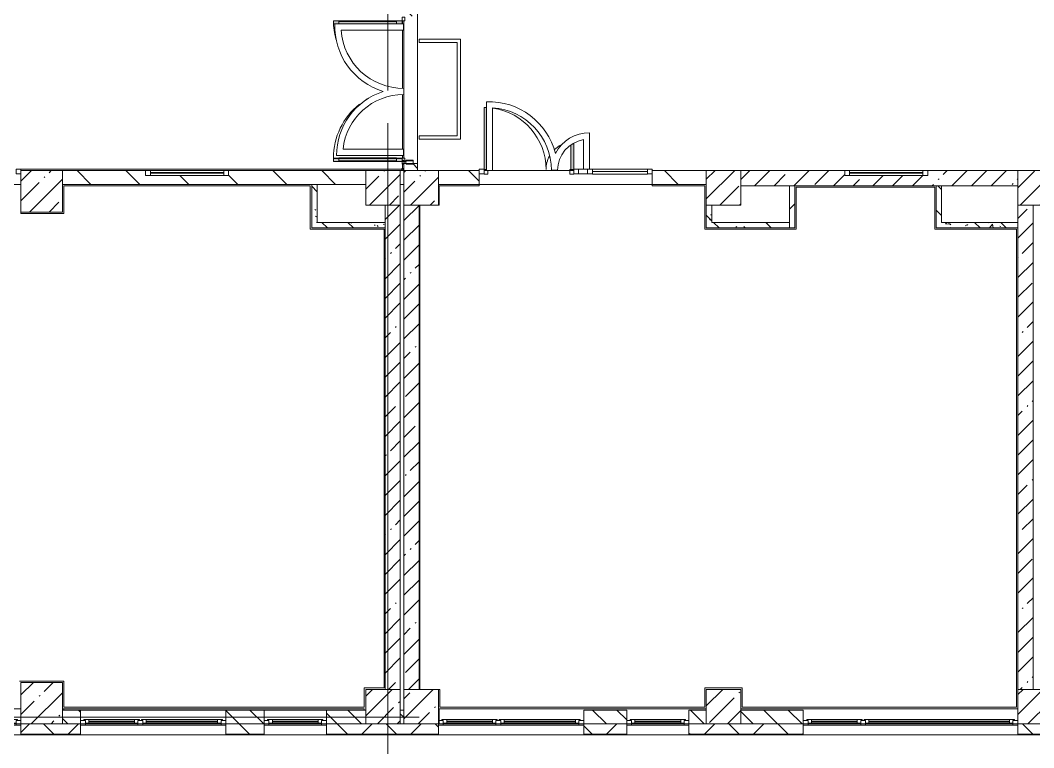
# Model space of a CAD drawing. Header units: millimetres. Extents: x 81469 to 281789, y -8553 to 29000.
# Drawn here: x 185605 to 200245, y -444 to 10072 of the extents above; entities that cross this region are included whole.
import ezdxf

# ---------------------------------------------------------------- set-up
doc = ezdxf.new("R2010")
doc.units = ezdxf.units.MM
doc.linetypes.add('Осевая', pattern=[3175, 635, -476.25, 1587.5, -476.25])
for name, color, linetype, lineweight, true_color in [('A-DETL-GENF-3', 7, 'Continuous', 5, 0xaaaaaa), ('A-DETL-GENF-4', 7, 'Continuous', 5, 0xe2e2e2), ('A-DOOR-2', 7, 'Continuous', 5, 0xe2e2e2), ('A-DOOR-3', 7, 'Continuous', 5, 0xaaaaaa), ('A-FLOR-3', 7, 'Continuous', 5, 0xaaaaaa), ('I-WALL-4', 7, 'Continuous', 5, 0x787878)]:
    doc.layers.add(name, color=color, linetype=linetype, lineweight=lineweight, true_color=true_color)
for name, color, linetype, lineweight in [('A-GLAZ-3', 7, 'Continuous', 5), ('A-GLAZ-CURT-2', 7, 'Continuous', 5), ('A-GLAZ-CWMG-2', 7, 'Continuous', 5), ('A-WALL', 7, 'Continuous', 9), ('A-WALL-4', 7, 'Continuous', 5), ('I-WALL-2', 7, 'Continuous', 5), ('S-COLS-1', 7, 'Continuous', 5), ('Оси', 7, 'Continuous', 9), ('Оси-2', 7, 'Осевая', 9)]:
    doc.layers.add(name, color=color, linetype=linetype, lineweight=lineweight)
pattern_1 = [(45, (152605.2, 0), (-285.123, 285.123), []), (45, (152890.3, 0), (-285.123, 285.123), [504.031, -100.806, 16.764, -84.042])]
pattern_2 = [(135, (152605.2, 0), (-377.171, -377.171), [533.4, -88.9, 17.78, -88.9]), (135, (152605.2, 376.94), (-377.171, -377.171), []), (50, (152605.2, 0), (637.6445, -55.7866), [66.675, -733.425]), (355, (152605.2, 0), (-123.349, 668.699), [53.34, -586.74]), (100.451, (152658.3, -4.65), (514.299, 612.908), [56.665, -623.315]), (46.184, (152605.2, 177.8), (948.776, -147.15), [100.012, -1100.137]), (96.636, (152684.25, 165.5), (830.909, 865.997), [84.998, -934.973]), (351.184, (152605.2, 177.8), (830.918, 865.988), [80.01, -880.11]), (21, (152694.1, 133.35), (530.6506, -357.928), [66.675, -733.425]), (326, (152694.1, 133.35), (216.308, 644.6585), [53.34, -586.74]), (71.451, (152738.3, 103.5), (746.9596, 286.724), [56.665, -623.315]), (37.5, (152605.18, 0), (10.8105, 295.9426), [16.764, -562.864, 16.764, -578.866, -588.962]), (37.5, (152605.18, 0), (10.8105, 295.9426), [-1175.258, 16.764, -572.198]), (7.5, (152605.18, 0), (233.8692, 350.6318), [16.764, -322.834, 16.764, -549.529, -224.472]), (7.5, (152605.18, 0), (233.8692, 350.6318), [-905.891, 16.764, -207.708]), (327.5, (152406.94, 0), (474.5678, -20.0513), [16.764, -205.486, 16.764, -676.656, -920.115]), (327.5, (152406.94, 0), (474.5678, -20.0513), [-915.67, 16.764, -903.351]), (317.5, (152318.04, 0), (518.452, 88.9934), [16.764, -272.161, 16.764, -443.738, -653.415]), (317.5, (152318.04, 0), (518.452, 88.9934), [-749.427, 16.764, -636.651])]
pattern_3 = [(135, (152605.2, 0), (-353.5534, -353.5534), [])]

# ---------------------------------------------------------------- blocks, each defined once
blk = doc.blocks.new('BSC_Колонна _Прямоугольная - 500х500-23286270-3_5_3_птичка')
at = {"layer": 'S-COLS-1'}
h = blk.add_hatch(dxfattribs=at)
h.set_pattern_fill('FP_35', color=256, style=0, pattern_type=2)
h.set_pattern_definition([(45, (-38790, -7650), (-285.123, 285.123), []), (45, (-38504.88, -7650), (-285.123, 285.123), [504.031, -100.806, 16.764, -84.042])])
h.paths.add_polyline_path([(-250, -250), (250, -250), (250, 250), (-250, 250), (-250, 100)])
for p, q in [((250, 250), (-250, 250)), ((-250, 250), (-250, -250)), ((250, -250), (250, 250)), ((-250, -250), (250, -250))]:
    blk.add_line(p, q, dxfattribs=at)
blk = doc.blocks.new('BSC_Колонна _Прямоугольная - 500х500-V5-3_5_3_птичка')
at = {"layer": 'S-COLS-1'}
h = blk.add_hatch(dxfattribs=at)
h.set_pattern_fill('FP_36', color=256, style=0, pattern_type=2)
h.set_pattern_definition([(45, (-43160, -7650), (-285.123, 285.123), []), (45, (-42874.88, -7650), (-285.123, 285.123), [504.031, -100.806, 16.764, -84.042])])
h.paths.add_polyline_path([(-250, -250), (250, -250), (250, 250), (-250, 250)])
for p, q in [((250, 250), (-250, 250)), ((-250, 250), (-250, -250)), ((250, -250), (250, 250)), ((-250, -250), (250, -250))]:
    blk.add_line(p, q, dxfattribs=at)
blk = doc.blocks.new('BSC_Колонна _Прямоугольная - 500х500-V6-3_5_3_птичка')
at = {"layer": 'S-COLS-1'}
h = blk.add_hatch(dxfattribs=at)
h.set_pattern_fill('FP_37', color=256, style=0, pattern_type=2)
h.set_pattern_definition([(45, (-47660, -7650), (-285.123, 285.123), []), (45, (-47374.88, -7650), (-285.123, 285.123), [504.031, -100.806, 16.764, -84.042])])
h.paths.add_polyline_path([(-113, -250), (250, -250), (250, 250), (-250, 250), (-250, -250)])
for p, q in [((250, 250), (-250, 250)), ((-250, 250), (-250, -250)), ((250, -250), (250, 250)), ((-250, -250), (250, -250))]:
    blk.add_line(p, q, dxfattribs=at)
blk = doc.blocks.new('BSC_Колонна _Прямоугольная - 500х500-V11-3_5_3_птичка')
at = {"layer": 'S-COLS-1'}
h = blk.add_hatch(dxfattribs=at)
h.set_pattern_fill('FP_42', color=256, style=0, pattern_type=2)
h.set_pattern_definition([(45, (-38790, -150), (-285.123, 285.123), []), (45, (-38504.88, -150), (-285.123, 285.123), [504.031, -100.806, 16.764, -84.042])])
h.paths.add_polyline_path([(-250, -250), (250, -250), (250, 250), (-250, 250), (-250, 80)])
for p, q in [((250, 250), (-250, 250)), ((-250, 250), (-250, -250)), ((250, -250), (250, 250)), ((-250, -250), (250, -250))]:
    blk.add_line(p, q, dxfattribs=at)
blk = doc.blocks.new('BSC_Колонна _Прямоугольная - 500х500-V12-3_5_3_птичка')
at = {"layer": 'S-COLS-1'}
h = blk.add_hatch(dxfattribs=at)
h.set_pattern_fill('FP_43', color=256, style=0, pattern_type=2)
h.set_pattern_definition([(45, (-43160, -150), (-285.123, 285.123), []), (45, (-42874.88, -150), (-285.123, 285.123), [504.031, -100.806, 16.764, -84.042])])
h.paths.add_polyline_path([(-250, -250), (250, -250), (250, 250), (-250, 250)])
for p, q in [((250, 250), (-250, 250)), ((-250, 250), (-250, -250)), ((250, -250), (250, 250)), ((-250, -250), (250, -250))]:
    blk.add_line(p, q, dxfattribs=at)
blk = doc.blocks.new('BSC_Колонна _Прямоугольная - 500х500-V13-3_5_3_птичка')
at = {"layer": 'S-COLS-1'}
h = blk.add_hatch(dxfattribs=at)
h.set_pattern_fill('FP_44', color=256, style=0, pattern_type=2)
h.set_pattern_definition([(45, (-47660, -150), (-285.123, 285.123), []), (45, (-47374.88, -150), (-285.123, 285.123), [504.031, -100.806, 16.764, -84.042])])
h.paths.add_polyline_path([(-250, -250), (250, -250), (250, 250), (-250, 250)])
for p, q in [((250, 250), (-250, 250)), ((-250, 250), (-250, -250)), ((250, -250), (250, 250)), ((-250, -250), (250, -250))]:
    blk.add_line(p, q, dxfattribs=at)
blk = doc.blocks.new('BSC_Колонна _Прямоугольная - 600х600-V29-3_5_3_птичка')
at = {"layer": 'S-COLS-1'}
h = blk.add_hatch(dxfattribs=at)
h.set_pattern_fill('FP_69', color=256, style=0, pattern_type=2)
h.set_pattern_definition([(45, (-33310, -7600), (-285.123, 285.123), []), (45, (-33024.88, -7600), (-285.123, 285.123), [504.031, -100.806, 16.764, -84.042])])
h.paths.add_polyline_path([(-300, -300), (300, -300), (300, 300), (-300, 300), (-300, 150)])
for p, q in [((300, 300), (-300, 300)), ((-300, 300), (-300, -300)), ((300, -300), (300, 300)), ((-300, -300), (300, -300))]:
    blk.add_line(p, q, dxfattribs=at)
blk = doc.blocks.new('BSC_Колонна _Прямоугольная - 600х600-V30-3_5_3_птичка')
at = {"layer": 'S-COLS-1'}
h = blk.add_hatch(dxfattribs=at)
h.set_pattern_fill('FP_70', color=256, style=0, pattern_type=2)
h.set_pattern_definition([(45, (-33310, -200), (-285.123, 285.123), []), (45, (-33024.88, -200), (-285.123, 285.123), [504.031, -100.806, 16.764, -84.042])])
h.paths.add_polyline_path([(-300, -300), (300, -300), (300, 300), (-300, 300), (-300, 30)])
for p, q in [((300, 300), (-300, 300)), ((-300, 300), (-300, -300)), ((300, -300), (300, 300)), ((-300, -300), (300, -300))]:
    blk.add_line(p, q, dxfattribs=at)
blk = doc.blocks.new('120_Окно_СКБ_2Ст - 120_Окно_СКБ_2Ст 2100х2400 _мал створка справа_-22446225-3_5_3_птичка')
at = {"layer": 'A-GLAZ-3'}
for p, q in [((-1050, -127), (-1050, -57)), ((-1050, -57), (-980, -57)), ((1050, -57), (-1050, -57)), ((-980, -127), (-1050, -127)), ((-1050, -127), (-1000, -127)), ((-980, -127), (-1000, -127)), ((-1000, -127), (-1000, -137)), ((-1000, -137), (170, -137)), ((170, -137), (-1000, -137)), ((-980, -57), (-980, -127)), ((150, -87), (-980, -87)), ((-980, -87), (-980, -127)), ((-930, -137), (-930, -87)), ((-930, -107), (100, -107)), ((100, -117), (-930, -117)), ((100, -137), (100, -87)), ((150, -127), (150, -57)), ((150, -57), (220, -57)), ((150, -127), (150, -87)), ((220, -127), (150, -127)), ((170, -127), (150, -127)), ((170, -127), (200, -127)), ((170, -137), (170, -127)), ((220, -127), (200, -127)), ((200, -127), (200, -137)), ((200, -137), (1000, -137)), ((1000, -137), (200, -137)), ((220, -57), (220, -127)), ((980, -87), (220, -87)), ((220, -87), (220, -127)), ((270, -137), (270, -87)), ((270, -107), (930, -107)), ((930, -117), (270, -117)), ((930, -137), (930, -87)), ((980, -127), (980, -57)), ((980, -57), (1050, -57)), ((980, -127), (980, -87)), ((1050, -127), (980, -127)), ((1000, -127), (980, -127)), ((1000, -127), (1050, -127)), ((1000, -137), (1000, -127)), ((1050, -57), (1050, -127))]:
    blk.add_line(p, q, dxfattribs=at)
blk = doc.blocks.new('120_Окно_СКБ_1Ст - 120_Окно_СКБ_1Ст 900х2500_h_-22445987-3_5_3_птичка')
at = {"layer": 'A-GLAZ-3'}
for p, q in [((-450, -127), (-450, -57)), ((-450, -57), (-380, -57)), ((450, -57), (-450, -57)), ((-380, -127), (-450, -127)), ((-450, -127), (-400, -127)), ((-380, -127), (-400, -127)), ((-400, -127), (-400, -137)), ((-400, -137), (400, -137)), ((400, -137), (-400, -137)), ((-380, -57), (-380, -127)), ((380, -87), (-380, -87)), ((-380, -87), (-380, -127)), ((-330, -137), (-330, -87)), ((-330, -107), (330, -107)), ((330, -117), (-330, -117)), ((330, -137), (330, -87)), ((380, -127), (380, -57)), ((380, -57), (450, -57)), ((380, -127), (380, -87)), ((450, -127), (380, -127)), ((400, -127), (380, -127)), ((400, -127), (450, -127)), ((400, -137), (400, -127)), ((450, -57), (450, -127))]:
    blk.add_line(p, q, dxfattribs=at)
blk = doc.blocks.new('120_Окно_СКБ_2Ст - 120_Окно_СКБ_2Ст 3100х2500 _мал_створка слева_ 2-V35-3_5_3_птичка')
at = {"layer": 'A-GLAZ-3'}
for p, q in [((-1550, -127), (-1550, -57)), ((-1550, -57), (-1480, -57)), ((1550, -57), (-1550, -57)), ((-1480, -127), (-1550, -127)), ((-1550, -127), (-1500, -127)), ((-1480, -127), (-1500, -127)), ((-1500, -127), (-1500, -137)), ((-1500, -137), (670, -137)), ((670, -137), (-1500, -137)), ((-1480, -57), (-1480, -127)), ((650, -87), (-1480, -87)), ((-1480, -87), (-1480, -127)), ((-1430, -137), (-1430, -87)), ((-1430, -107), (600, -107)), ((600, -117), (-1430, -117)), ((600, -137), (600, -87)), ((650, -127), (650, -57)), ((650, -57), (720, -57)), ((650, -127), (650, -87)), ((720, -127), (650, -127)), ((670, -127), (650, -127)), ((670, -127), (700, -127)), ((670, -137), (670, -127)), ((720, -127), (700, -127)), ((700, -127), (700, -137)), ((700, -137), (1500, -137)), ((1500, -137), (700, -137)), ((720, -57), (720, -127)), ((1480, -87), (720, -87)), ((720, -87), (720, -127)), ((770, -137), (770, -87)), ((770, -107), (1430, -107)), ((1430, -117), (770, -117)), ((1430, -137), (1430, -87)), ((1480, -127), (1480, -57)), ((1480, -57), (1550, -57)), ((1480, -127), (1480, -87)), ((1550, -127), (1480, -127)), ((1500, -127), (1480, -127)), ((1500, -127), (1550, -127)), ((1500, -137), (1500, -127)), ((1550, -57), (1550, -127))]:
    blk.add_line(p, q, dxfattribs=at)
blk = doc.blocks.new('120_Окно_СКБ_2Ст - 120_Окно_СКБ_2Ст 2100х2400 _мал створка справа_-V36-3_5_3_птичка')
at = {"layer": 'A-GLAZ-3'}
for p, q in [((-1050, -127), (-1050, -57)), ((-1050, -57), (-980, -57)), ((1050, -57), (-1050, -57)), ((-980, -127), (-1050, -127)), ((-1050, -127), (-1000, -127)), ((-980, -127), (-1000, -127)), ((-1000, -127), (-1000, -137)), ((-1000, -137), (170, -137)), ((170, -137), (-1000, -137)), ((-980, -57), (-980, -127)), ((150, -87), (-980, -87)), ((-980, -87), (-980, -127)), ((-930, -137), (-930, -87)), ((-930, -107), (100, -107)), ((100, -117), (-930, -117)), ((100, -137), (100, -87)), ((150, -127), (150, -57)), ((150, -57), (220, -57)), ((150, -127), (150, -87)), ((220, -127), (150, -127)), ((170, -127), (150, -127)), ((170, -127), (200, -127)), ((170, -137), (170, -127)), ((220, -127), (200, -127)), ((200, -127), (200, -137)), ((200, -137), (1000, -137)), ((1000, -137), (200, -137)), ((220, -57), (220, -127)), ((980, -87), (220, -87)), ((220, -87), (220, -127)), ((270, -137), (270, -87)), ((270, -107), (930, -107)), ((930, -117), (270, -117)), ((930, -137), (930, -87)), ((980, -127), (980, -57)), ((980, -57), (1050, -57)), ((980, -127), (980, -87)), ((1050, -127), (980, -127)), ((1000, -127), (980, -127)), ((1000, -127), (1050, -127)), ((1000, -137), (1000, -127)), ((1050, -57), (1050, -127))]:
    blk.add_line(p, q, dxfattribs=at)
blk = doc.blocks.new('BSC_Колонна _Прямоугольная - 500х500-V61-3_5_3_птичка')
at = {"layer": 'S-COLS-1'}
h = blk.add_hatch(dxfattribs=at)
h.set_pattern_fill('FP_100', color=256, style=0, pattern_type=2)
h.set_pattern_definition([(45, (-38240, -150), (-285.123, 285.123), []), (45, (-37954.88, -150), (-285.123, 285.123), [504.031, -100.806, 16.764, -84.042])])
h.paths.add_polyline_path([(-15, -250), (250, -250), (250, 250), (-250, 250), (-250, -250)])
for p, q in [((250, 250), (-250, 250)), ((-250, 250), (-250, -250)), ((250, -250), (250, 250)), ((-250, -250), (250, -250))]:
    blk.add_line(p, q, dxfattribs=at)
blk = doc.blocks.new('BSC_Колонна _Прямоугольная - 500х500-V62-3_5_3_птичка')
at = {"layer": 'S-COLS-1'}
h = blk.add_hatch(dxfattribs=at)
h.set_pattern_fill('FP_101', color=256, style=0, pattern_type=2)
h.set_pattern_definition([(45, (-38240, -7650), (-285.123, 285.123), []), (45, (-37954.88, -7650), (-285.123, 285.123), [504.031, -100.806, 16.764, -84.042])])
h.paths.add_polyline_path([(-15, -250), (250, -250), (250, 250), (-250, 250), (-250, -250)])
for p, q in [((250, 250), (-250, 250)), ((-250, 250), (-250, -250)), ((250, -250), (250, 250)), ((-250, -250), (250, -250))]:
    blk.add_line(p, q, dxfattribs=at)
blk = doc.blocks.new('120_Окно_СКБ_1Ст - 120_Окно_СКБ_1Ст 400х1200 EI30-24228909-3_5_3_птичка')
at = {"layer": 'A-GLAZ-3'}
for p, q in [((-600, 30), (-600, 100)), ((-600, 100), (-530, 100)), ((600, 100), (-600, 100)), ((-530, 30), (-600, 30)), ((-600, 30), (600, 30)), ((-530, 100), (-530, 30)), ((530, 70), (-530, 70)), ((530, 60), (-530, 60)), ((530, 30), (530, 100)), ((530, 100), (600, 100)), ((600, 30), (530, 30)), ((600, 100), (600, 30))]:
    blk.add_line(p, q, dxfattribs=at)
blk = doc.blocks.new('Прямоугольный импост - 50 x 70 мм-31700031-3_5_3_птичка')
at = {"layer": 'A-GLAZ-CWMG-2'}
for p, q in [((-70, 35), (0, 35)), ((-70, -35), (-70, 35)), ((0, -35), (-70, -35)), ((0, -15), (0, -35))]:
    blk.add_line(p, q, dxfattribs=at)
blk = doc.blocks.new('Прямоугольный импост - 50 x 70 мм-V162-3_5_3_птичка')
at = {"layer": 'A-GLAZ-CWMG-2'}
for p, q in [((-70, 35), (0, 35)), ((-70, -35), (-70, 35)), ((0, 35), (0, -35)), ((0, -35), (-70, -35))]:
    blk.add_line(p, q, dxfattribs=at)
blk = doc.blocks.new('Дверь_Витражная_остекление_ - ДВН_ДАО_Главный вход_1200 в свету-V165-3_5_3_птичка')
at = {"layer": 'A-DOOR-2'}
for points in [[(-647, 30), (-613, 35), (-613, 925), (-647, 922), (-647, 35)], [(607, 30), (647, 35), (647, 410), (607, 378), (607, 35)]]:
    blk.add_hatch(color=256, dxfattribs=at).paths.add_polyline_path(points)
at = {"layer": 'A-DETL-GENF-3'}
for p, q in [((-613, 925), (-647, 925)), ((-647, 925), (-647, 35)), ((607, 385), (607, 30)), ((647, 35), (647, 410)), ((-647, 30), (-613, 30)), ((-613, 30), (-647, 30)), ((-592, -40), (-592, 15)), ((592, -40), (592, 30)), ((592, 30), (647, 30)), ((607, 30), (647, 30)), ((-647, -40), (-592, -40)), ((647, -40), (592, -40))]:
    blk.add_line(p, q, dxfattribs=at)
at = {"layer": 'A-DOOR-3'}
for p, q in [((-647, 925), (-647, 35)), ((647, 410), (647, 35))]:
    blk.add_line(p, q, dxfattribs=at)
for centre, radius, start, end in [((-647, 30), 895, 87.7864, 90), ((-647, 30), 895, 360, 81.929), ((647, 30), 400, 117.1206, 134.5389), ((647, 30), 400, 151.213, 180)]:
    blk.add_arc(centre, radius, start, end, dxfattribs=at)
blk = doc.blocks.new('Системная панель - Стемалит - 40мм-32257327-3_5_3_птичка')
at = {"layer": 'A-GLAZ-CURT-2'}
for p, q in [((65, 35), (-65, 35)), ((-65, 35), (-65, -35)), ((65, -35), (65, 35)), ((-65, -35), (65, -35))]:
    blk.add_line(p, q, dxfattribs=at)
blk = doc.blocks.new('Прямоугольный импост - 50 x 70 мм-31687886-3_5_3_птичка')
at = {"layer": 'A-GLAZ-CWMG-2'}
for p, q in [((-35, 35), (35, 35)), ((-35, -35), (-35, 35)), ((35, 35), (35, -35)), ((35, -35), (-35, -35))]:
    blk.add_line(p, q, dxfattribs=at)
blk = doc.blocks.new('Прямоугольный импост - 50 x 70 мм-31701779-3_5_3_птичка')
at = {"layer": 'A-GLAZ-CWMG-2'}
for p, q in [((0, 35), (-70, 35)), ((-70, 35), (-70, -35)), ((0, -35), (0, 35)), ((-70, -35), (0, -35))]:
    blk.add_line(p, q, dxfattribs=at)
blk = doc.blocks.new('Системная панель - Стекло - 40мм-V166-3_5_3_птичка')
at = {"layer": 'A-GLAZ-CURT-2'}
for p, q in [((397.5, 0), (-397.5, 0)), ((-397.5, 0), (-397.5, -40)), ((397.5, -40), (397.5, 0)), ((-397.5, -40), (397.5, -40))]:
    blk.add_line(p, q, dxfattribs=at)
blk = doc.blocks.new('Прямоугольный импост - 50 x 70 мм-31702100-3_5_3_птичка')
at = {"layer": 'A-GLAZ-CWMG-2'}
for p, q in [((-35, 35), (35, 35)), ((-35, -35), (-35, 35)), ((35, 35), (35, -35)), ((35, -35), (-35, -35))]:
    blk.add_line(p, q, dxfattribs=at)
blk = doc.blocks.new('Прямоугольный импост - 50 x 70 мм-31720914-3_5_3_птичка')
at = {"layer": 'A-GLAZ-CWMG-2'}
blk.add_line((32940, 7920), (32145, 7920), dxfattribs=at)
blk = doc.blocks.new('Прямоугольный импост - Импост структурный с накладкой - 160мм Темный-31239214-3_5_3_птичка')
at = {"layer": 'A-GLAZ-CWMG-2'}
for p, q in [((-50, 0), (-50, 17)), ((-50, 17), (0, 17)), ((-40, 0), (-50, 0)), ((-40, -40), (-40, 0)), ((0, 0), (-10, 0)), ((-10, 0), (-10, -40)), ((0, 17), (0, 0)), ((-50, -140), (-50, -40)), ((-50, -40), (-40, -40)), ((0, -140), (-50, -140)), ((-10, -40), (0, -40)), ((0, -40), (0, -140))]:
    blk.add_line(p, q, dxfattribs=at)
blk = doc.blocks.new('Дверь_Витражная_остекление_ - ДВН_ДАО_Главный вход_1800 в свету 5-32258809-3_5_3_птичка')
at = {"layer": 'A-DETL-GENF-4'}
for points in [[(-947.5, -1012.5), (-947.5, -20), (-992.5, -20), (-992.5, -1012.5)], [(1042.5, -1012.5), (1042.5, -20), (997.5, -20), (997.5, -1012.5)]]:
    blk.add_hatch(color=256, dxfattribs=at).paths.add_polyline_path(points)
at = {"layer": 'A-DETL-GENF-3'}
for p, q in [((-947.5, -20), (-992.5, -20)), ((-992.5, -1012.5), (-992.5, -20)), ((-947.5, -20), (-992.5, -20)), ((-992.5, -20), (-992.5, -1012.5)), ((-992.5, -100), (-947.5, -100)), ((-982.5, -932.5), (-982.5, -100)), ((-947.5, -1012.5), (-947.5, -20)), ((-947.5, -1012.5), (-947.5, -20)), ((988.5, -932.5), (988.5, -100)), ((997.5, -1012.5), (997.5, -20)), ((997.5, -20), (997.5, -1012.5)), ((1042.5, -100), (997.5, -100)), ((1032.5, -932.5), (1032.5, -100)), ((1042.5, -1012.5), (1042.5, -20)), ((1042.5, -1012.5), (1042.5, -20)), ((-992.5, -932.5), (-947.5, -932.5)), ((-992.5, -1012.5), (-947.5, -1012.5)), ((-992.5, -1012.5), (-947.5, -1012.5)), ((1042.5, -932.5), (997.5, -932.5)), ((1042.5, -1012.5), (997.5, -1012.5)), ((997.5, -1012.5), (1042.5, -1012.5))]:
    blk.add_line(p, q, dxfattribs=at)
at = {"layer": 'A-DOOR-3'}
for p, q in [((-1042.5, 20), (-992.5, 20)), ((-1042.5, -20), (-1042.5, 20)), ((-992.5, 20), (-992.5, -20)), ((992.5, 20), (1042.5, 20)), ((992.5, -20), (992.5, 20)), ((1042.5, 20), (1042.5, -20)), ((-992.5, -20), (-1042.5, -20)), ((-992.5, -1012.5), (-992.5, -20)), ((992.5, -1012.5), (992.5, -20)), ((1042.5, -20), (992.5, -20))]:
    blk.add_line(p, q, dxfattribs=at)
for centre, start, end in [((992.5, -20), 208.98841, 212.15997), ((992.5, -20), 218.4779, 270), ((-992.5, -20), 270, 285.59895)]:
    blk.add_arc(centre, 992.5, start, end, dxfattribs=at)
blk = doc.blocks.new('Прямоугольный импост - Импост структурный с накладкой - 160мм Темный-31915521-3_5_3_птичка')
at = {"layer": 'A-GLAZ-CWMG-2'}
for p, q in [((-25, 0), (-25, 17)), ((-25, 17), (25, 17)), ((-15, 0), (-25, 0)), ((-15, -40), (-15, 0)), ((25, 0), (15, 0)), ((15, 0), (15, -40)), ((25, 17), (25, 0)), ((-25, -140), (-25, -40)), ((-25, -40), (-15, -40)), ((25, -140), (-25, -140)), ((15, -40), (25, -40)), ((25, -40), (25, -140))]:
    blk.add_line(p, q, dxfattribs=at)
blk = doc.blocks.new('120_Окно_СКБ_1Ст - 120_Окно_СКБ_1Ст 400х1200 EI30-24228621-3_5_3_птичка')
at = {"layer": 'A-GLAZ-3'}
for p, q in [((-600, 40), (-600, 110)), ((-600, 110), (-530, 110)), ((600, 110), (-600, 110)), ((-530, 40), (-600, 40)), ((-600, 40), (600, 40)), ((-530, 110), (-530, 40)), ((530, 80), (-530, 80)), ((530, 70), (-530, 70)), ((530, 40), (530, 110)), ((530, 110), (600, 110)), ((600, 40), (530, 40)), ((600, 110), (600, 40))]:
    blk.add_line(p, q, dxfattribs=at)

msp = doc.modelspace()

# ---------------------------------------------------------------- hatches: boundary and pattern name
at = {"layer": 'A-WALL-4'}
h = msp.add_hatch(dxfattribs=at)
h.set_pattern_fill('FP_58', color=256, style=0, pattern_type=2)
h.set_pattern_definition([(135, (152605.18, 0), (-176.7767, -176.7767), [])])
h.paths.add_polyline_path([(217863.9, -100), (218015.2, -100), (218015.2, 100), (217765.2, 100), (217765.2, -100)])
h.paths.add_polyline_path([(207609.7, -100), (208115.2, -100), (208115.2, 100), (207365.2, 100), (207365.2, -100)])
h.paths.add_polyline_path([(209515.2, -100), (210415.2, -100), (210415.2, 100), (209515.2, 100), (209515.2, -52.2)])
h.paths.add_polyline_path([(216865.2, -100), (216865.2, 100), (216315.2, 100), (216315.2, -100)])
h.paths.add_polyline_path([(214015.2, -100), (214215.2, -100), (214215.2, 100), (214015.2, 100), (214015.2, 42.9)])
h.paths.add_polyline_path([(196423.2, -100), (196915.2, -100), (196915.2, 100), (196015.2, 100), (196015.2, -100)])
h.paths.add_polyline_path([(200765.2, -100), (200765.2, 100), (200515.2, 100), (200515.2, -100)])
h.paths.add_polyline_path([(203615.2, -100), (203615.2, 100), (202865.2, 100), (202865.2, -100)])
h.paths.add_polyline_path([(195265.2, -100), (195515.2, -100), (195515.2, 100), (195265.2, 100)])
h.paths.add_polyline_path([(205015.2, -100), (205265.2, -100), (205265.2, 100), (205015.2, 100), (205015.2, 33.3)])
h.paths.add_polyline_path([(194365.2, -100), (194365.2, 100), (193745.2, 100), (193745.2, -100)])
h.paths.add_polyline_path([(186475.2, -100), (186475.2, 100), (186215.2, 100), (186215.2, -100)])
h.paths.add_polyline_path([(191145.2, -100), (191145.2, 100), (191095.2, 100), (191095.2, -100)])
h.paths.add_polyline_path([(182414.9, -100), (182588, -100), (182588, 100), (182414.9, 100), (182414.9, 55.2)])
h.paths.add_polyline_path([(190595.2, -100), (190595.2, 100), (190028.2, 100), (190028.2, -100)])
h.paths.add_polyline_path([(184304.6, -100), (184715.2, -100), (184715.2, 100), (183488, 100), (183488, -100)])
h.paths.add_polyline_path([(188575.2, -100), (189128.2, -100), (189128.2, 100), (188575.2, 100)])
h.paths.add_polyline_path([(175115.2, -100), (175315.2, -100), (175315.2, 100), (175115.2, 100), (175115.2, 63.6)])
h.paths.add_polyline_path([(177415.2, -100), (178165.2, -100), (178165.2, 100), (177415.2, 100)])
h.paths.add_polyline_path([(168215.2, -100), (168215.2, 100), (167465.2, 100), (167465.2, -100)])
h.paths.add_polyline_path([(174215.2, -100), (174515.2, -100), (174515.2, 100), (174215.2, 100)])
h.paths.add_polyline_path([(169115.2, -100), (169865.2, -100), (169865.2, 100), (169115.2, 100)])
h.paths.add_polyline_path([(172185.9, -100), (173315.2, -100), (173315.2, 100), (171965.2, 100), (171965.2, -100)])
h.paths.add_polyline_path([(179014.9, -100), (179014.9, 100), (178765.2, 100), (178765.2, -100)])
h.paths.add_polyline_path([(159435.2, -100), (160265.2, -100), (160265.2, 100), (159435.2, 100)])
h.paths.add_polyline_path([(163715.2, -100), (163715.2, 100), (162964.9, 100), (162964.9, -100)])
h.paths.add_polyline_path([(164728.3, -100), (164765.2, -100), (164765.2, 100), (164615.2, 100), (164615.2, -100)])
h = msp.add_hatch(dxfattribs=at)
h.set_pattern_fill('FP_60', color=256, style=0, pattern_type=2)
h.set_pattern_definition([(45, (152605.2, 0), (-353.5534, 353.5534), []), (135, (152605.2, 0), (-353.5534, -353.5534), [])])
h.paths.add_polyline_path([(207609.7, -250), (208115.2, -250), (208115.2, -100), (207365.2, -100), (207365.2, -250)])
h.paths.add_polyline_path([(209232.3, -250), (209232.3, -100), (209015.2, -100), (209015.2, -250)])
h.paths.add_polyline_path([(196915.2, -250), (196915.2, -100), (195265.2, -100), (195265.2, -250), (196423.2, -250)])
h.paths.add_polyline_path([(200765.2, -250), (200765.2, -100), (200015.2, -100), (200015.2, -250), (200515.2, -250)])
h.paths.add_polyline_path([(193745.2, -250), (194365.2, -250), (194365.2, -100), (193745.2, -100)])
h.paths.add_polyline_path([(205265.2, -250), (205265.2, -100), (204515.2, -100), (204515.2, -250), (204813.1, -250)])
h.paths.add_polyline_path([(202865.2, -250), (203615.2, -250), (203615.2, -100), (202865.2, -100)])
h.paths.add_polyline_path([(184304.6, -250), (184715.2, -250), (184715.2, -100), (183488, -100), (183488, -250)])
h.paths.add_polyline_path([(191645.2, -250), (191645.2, -100), (190028.2, -100), (190028.2, -250), (190830, -250)])
h.paths.add_polyline_path([(185615.2, -250), (186475.2, -250), (186475.2, -100), (185615.2, -100)])
h.paths.add_polyline_path([(188575.2, -250), (189128.2, -250), (189128.2, -100), (188575.2, -100)])
h.paths.add_polyline_path([(182588, -250), (182588, -100), (181814.9, -100), (181814.9, -250), (182440.2, -250)])
h.paths.add_polyline_path([(178711.3, -250), (179014.9, -250), (179014.9, -100), (177415.2, -100), (177415.2, -250), (177779.1, -250)])
h.paths.add_polyline_path([(175115.2, -250), (175315.2, -250), (175315.2, -100), (174215.2, -100), (174215.2, -250), (174982.5, -250)])
h.paths.add_polyline_path([(173315.2, -250), (173315.2, -100), (171965.2, -100), (171965.2, -250), (172185.9, -250)])
h.paths.add_polyline_path([(167465.2, -250), (168215.2, -250), (168215.2, -100), (167465.2, -100)])
h.paths.add_polyline_path([(169865.2, -250), (169865.2, -100), (169115.2, -100), (169115.2, -250), (169389.3, -250)])
h.paths.add_polyline_path([(164615.2, -250), (165365.2, -250), (165365.2, -100), (164615.2, -100)])
h.paths.add_polyline_path([(159435.2, -250), (160864.9, -250), (160864.9, -100), (159435.2, -100)])
h.paths.add_polyline_path([(156335.2, -250), (156335.2, -100), (152345.2, -100), (152345.2, -250), (155406.2, -250)])
h.paths.add_polyline_path([(163715.2, -250), (163715.2, -100), (162964.9, -100), (162964.9, -250)])
at = {"layer": 'I-WALL-2'}
h = msp.add_hatch(dxfattribs=at)
h.set_pattern_fill('FP_59', color=256, style=0, pattern_type=2)
h.set_pattern_definition(pattern_3)
h.paths.add_polyline_path([(191145.2, 7900), (191345.2, 7900), (191345.2, 8000), (191145.2, 8000)])
h.paths.add_polyline_path([(191145.2, 10130), (191345.2, 10130), (191345.2, 10230), (191145.2, 10230)])
h = msp.add_hatch(dxfattribs=at)
h.set_pattern_fill('FP_59', color=256, style=0, pattern_type=2)
h.set_pattern_definition(pattern_3)
h.paths.add_polyline_path([(194735.2, 7700), (195515.2, 7700), (195515.2, 7900), (194735.2, 7900)])
h.paths.add_polyline_path([(186215.2, 7700), (190595.2, 7700), (190595.2, 7900), (188615.2, 7900), (188615.2, 7830), (187415.2, 7830), (187415.2, 7900), (186215.2, 7900), (186215.2, 7750.3)])
h.paths.add_polyline_path([(191645.2, 7700), (192235.2, 7700), (192235.2, 7900), (191645.2, 7900), (191645.2, 7750.3)])
h.paths.add_polyline_path([(191145.2, 7700), (191145.2, 7900), (191095.2, 7900), (191095.2, 7700)])
h.paths.add_polyline_path([(182964.9, 7700), (183115.2, 7700), (183115.2, 7900), (182414.9, 7900), (182414.9, 7700)])
h = msp.add_hatch(dxfattribs=at)
h.set_pattern_fill('FP_56', color=256, style=0, pattern_type=2)
h.set_pattern_definition(pattern_1)
h.paths.add_polyline_path([(198915.2, 7680), (200015.2, 7680), (200015.2, 7900), (198715.2, 7900), (198715.2, 7830), (197515.2, 7830), (197515.2, 7900), (196015.2, 7900), (196015.2, 7680), (198835.2, 7680)])
h = msp.add_hatch(dxfattribs=at)
h.set_pattern_fill('FP_61', color=256, style=0, pattern_type=2)
h.set_pattern_definition([(45, (152605.18, 0), (-176.7767, 176.7767), [])])
h.paths.add_polyline_path([(196795.2, 7070), (196795.2, 7680), (196715.2, 7680), (196715.2, 7070)])
h = msp.add_hatch(dxfattribs=at)
h.set_pattern_fill('FP_56', color=256, style=0, pattern_type=2)
h.set_pattern_definition(pattern_1)
h.paths.add_polyline_path([(191085.7, 400), (191095.2, 400), (191095.2, 7400), (190875.2, 7400), (190875.2, 400)])
h = msp.add_hatch(dxfattribs=at)
h.set_pattern_fill('FP_56', color=256, style=0, pattern_type=2)
h.set_pattern_definition(pattern_1)
h.paths.add_polyline_path([(191365.2, 400), (191365.2, 7400), (191145.2, 7400), (191145.2, 400), (191153.9, 400)])
h = msp.add_hatch(dxfattribs=at)
h.set_pattern_fill('FP_56', color=256, style=0, pattern_type=2)
h.set_pattern_definition(pattern_1)
h.paths.add_polyline_path([(200235.2, 400), (200235.2, 7400), (200015.2, 7400), (200015.2, 400), (200225.7, 400)])
at = {"layer": 'I-WALL-4'}
h = msp.add_hatch(dxfattribs=at)
h.set_pattern_fill('FP_66', color=256, style=0, pattern_type=2)
h.set_pattern_definition(pattern_2)
h.paths.add_polyline_path([(189895.2, 7150), (189895.2, 7700), (189815.2, 7700), (189815.2, 7150)])
h = msp.add_hatch(dxfattribs=at)
h.set_pattern_fill('FP_66', color=256, style=0, pattern_type=2)
h.set_pattern_definition(pattern_2)
h.paths.add_polyline_path([(198915.2, 7070), (198915.2, 7680), (198835.2, 7680), (198835.2, 7070)])
h = msp.add_hatch(dxfattribs=at)
h.set_pattern_fill('FP_66', color=256, style=0, pattern_type=2)
h.set_pattern_definition(pattern_2)
h.paths.add_polyline_path([(195595.2, 7150), (195595.2, 7400), (195515.2, 7400), (195515.2, 7150)])
h = msp.add_hatch(dxfattribs=at)
h.set_pattern_fill('FP_66', color=256, style=0, pattern_type=2)
h.set_pattern_definition(pattern_2)
h.paths.add_polyline_path([(190875.2, 7070), (190875.2, 7150), (189815.2, 7150), (189815.2, 7070), (190830, 7070)])
h = msp.add_hatch(dxfattribs=at)
h.set_pattern_fill('FP_66', color=256, style=0, pattern_type=2)
h.set_pattern_definition(pattern_2)
h.paths.add_polyline_path([(196715.2, 7070), (196715.2, 7150), (195515.2, 7150), (195515.2, 7070), (196423.2, 7070)])
h = msp.add_hatch(dxfattribs=at)
h.set_pattern_fill('FP_66', color=256, style=0, pattern_type=2)
h.set_pattern_definition(pattern_2)
h.paths.add_polyline_path([(200015.2, 7070), (200015.2, 7150), (198915.2, 7150), (198915.2, 7070)])

# ---------------------------------------------------------------- linework, layer by layer
at = {"layer": 'A-FLOR-3'}
for p, q in [((191142.2, 10018), (190147.5, 10018)), ((191124.7, 10064.1), (191124.7, 10018)), ((191125.2, 10018), (191125.2, 10064.1)), ((191142.2, 9928), (191142.2, 10018)), ((190239.4, 9928), (191142.2, 9928)), ((191124.7, 9928), (191124.7, 9088.1)), ((191125.2, 9088.1), (191125.2, 9928)), ((191965.2, 9799.8), (191365.2, 9799.8)), ((191365.2, 9799.8), (191365.2, 9749.8)), ((191365.2, 9749.8), (191915.2, 9749.8)), ((191915.2, 9749.8), (191915.2, 8401.7)), ((191965.2, 8351.7), (191965.2, 9799.8)), ((191145.2, 8997), (191145.2, 9087)), ((191124.7, 8995.9), (191124.7, 8207.6)), ((191125.2, 8207.6), (191125.2, 8995.9)), ((192339.2, 8894.4), (192339.2, 7900)), ((192429.2, 7900), (192429.2, 8806.8)), ((191915.2, 8401.7), (191365.2, 8401.7)), ((191365.2, 8401.7), (191365.2, 8351.7)), ((191365.2, 8351.7), (191965.2, 8351.7)), ((193739.3, 8346.4), (193739.3, 7920)), ((193829.3, 7920), (193829.3, 8443.9)), ((191142.2, 8207.6), (190267.8, 8207.6)), ((191142.2, 8117.6), (191142.2, 8207.6)), ((190173.2, 8117.6), (191142.2, 8117.6)), ((191124.7, 8117.6), (191124.7, 8080)), ((191125.2, 8080), (191125.2, 8117.6)), ((185615.2, 7920), (191114.7, 7920)), ((191124.7, 7991.2), (191124.7, 7931)), ((191124.7, 7911), (191124.7, 7900)), ((191125.2, 7931), (191125.2, 7990.6)), ((192339.2, 7900), (192429.2, 7900)), ((193277.8, 7903.5), (193367.9, 7903.5)), ((189795.2, 7680), (186235.2, 7680)), ((186235.2, 7680), (186235.2, 7280)), ((189795.2, 7050), (189795.2, 7680)), ((192235.2, 7680), (191655.2, 7680)), ((191655.2, 7680), (191655.2, 7400)), ((192235.2, 7700), (192235.2, 7680)), ((194735.2, 7680), (194735.2, 7700)), ((195495.2, 7680), (194735.2, 7680)), ((195495.2, 7050), (195495.2, 7680)), ((198815.2, 7660), (196815.2, 7660)), ((196815.2, 7660), (196815.2, 7050)), ((198815.2, 7050), (198815.2, 7660)), ((191375.2, 7400), (191375.2, 400)), ((191655.2, 7400), (191645.2, 7400)), ((185615.2, 7280), (185615.2, 7300)), ((186235.2, 7280), (185615.2, 7280)), ((190860.2, 7050), (189795.2, 7050)), ((190860.2, 420), (190860.2, 7050)), ((196815.2, 7050), (195495.2, 7050)), ((199995.2, 7050), (198815.2, 7050)), ((199995.2, 140), (199995.2, 7050)), ((185595.2, 520), (186235.2, 520)), ((186235.2, 520), (186235.2, 140)), ((190575.2, 140), (190575.2, 420)), ((190575.2, 420), (190860.2, 420)), ((191645.2, 400), (191665.2, 400)), ((191665.2, 400), (191665.2, 140)), ((195495.2, 140), (195495.2, 420)), ((195495.2, 420), (196035.2, 420)), ((196035.2, 420), (196035.2, 140)), ((186235.2, 140), (190575.2, 140)), ((191665.2, 140), (195495.2, 140)), ((196035.2, 140), (199995.2, 140))]:
    msp.add_line(p, q, dxfattribs=at)
for centre, radius, start, end in [((191142.2, 9992), 995, 178.50265, 252.82384), ((191142.2, 9992), 905, 184.05524, 270.18994), ((191142.2, 8118), 969, 107.65196, 180.02266), ((191142.2, 8118), 879, 89.80445, 174.14835), ((192372.8, 7900), 995, 14.33829, 91.93805), ((192372.8, 7903.5), 905, 360, 86.42904), ((193821.8, 7900), 544, 89.21005, 153.06648), ((193821.8, 7900), 454, 100.46985, 179.55829)]:
    msp.add_arc(centre, radius, start, end, dxfattribs=at)
at = {"layer": 'A-WALL'}
for p, q in [((189895.2, 7700), (189815.2, 7700)), ((196795.2, 7680), (196715.2, 7680)), ((198915.2, 7680), (198835.2, 7680)), ((190875.2, 7070), (190875.2, 7150)), ((196715.2, 7070), (196715.2, 7150)), ((200015.2, 7070), (200015.2, 7150)), ((186215.2, -100), (186475.2, -100)), ((188575.2, -100), (189128.2, -100)), ((190028.2, -100), (190595.2, -100)), ((191145.2, -100), (191095.2, -100)), ((193745.2, -100), (194365.2, -100)), ((195265.2, -100), (195515.2, -100)), ((196015.2, -100), (196915.2, -100)), ((185615.2, -250), (186475.2, -250)), ((185615.2, -253), (186475.2, -253)), ((188575.2, -250), (189128.2, -250)), ((188575.2, -253), (189128.2, -253)), ((190028.2, -250), (191645.2, -250)), ((190028.2, -253), (191645.2, -253)), ((193745.2, -250), (194365.2, -250)), ((193745.2, -253), (194365.2, -253)), ((195265.2, -250), (196915.2, -250)), ((195265.2, -253), (196915.2, -253)), ((200015.2, -250), (200765.2, -250)), ((200015.2, -253), (200765.2, -253))]:
    msp.add_line(p, q, dxfattribs=at)
at = {"layer": 'A-WALL-4'}
for p, q in [((191134.7, 7931), (191114.7, 7931)), ((191114.7, 7931), (191114.7, 7911)), ((191114.7, 7911), (191134.7, 7911)), ((191134.7, 7911), (191134.7, 7931)), ((186475.2, 100), (186215.2, 100)), ((186475.2, -258), (186475.2, 100)), ((189128.2, 100), (188575.2, 100)), ((188575.2, 100), (188575.2, -258)), ((189128.2, -258), (189128.2, 100)), ((190595.2, 100), (190028.2, 100)), ((190028.2, 100), (190028.2, -258)), ((191145.2, 100), (191095.2, 100)), ((194365.2, 100), (193745.2, 100)), ((193745.2, 100), (193745.2, -258)), ((194365.2, -258), (194365.2, 100)), ((195515.2, 100), (195265.2, 100)), ((195265.2, 100), (195265.2, -258)), ((196915.2, 100), (196015.2, 100)), ((196915.2, -258), (196915.2, 100)), ((184715.2, -100), (185615.2, -100)), ((185615.2, -100), (185615.2, -258)), ((186475.2, -100), (188575.2, -100)), ((189128.2, -100), (190028.2, -100)), ((191645.2, -258), (191645.2, -100)), ((191645.2, -100), (191655.2, -100)), ((194365.2, -100), (195265.2, -100)), ((196915.2, -100), (200015.2, -100)), ((200015.2, -100), (200015.2, -258)), ((174215.2, -258), (194365.2, -258)), ((208115.2, -258), (194365.2, -258))]:
    msp.add_line(p, q, dxfattribs=at)
at = {"layer": 'I-WALL-2'}
for p, q in [((191345.2, 10230), (191345.2, 7900)), ((191145.2, 9087), (191145.2, 10064.1)), ((191145.2, 8080), (191145.2, 8997)), ((191345.2, 8000), (191145.2, 8000)), ((191145.2, 8000), (191145.2, 7900)), ((187415.2, 7900), (186215.2, 7900)), ((190595.2, 7900), (188615.2, 7900)), ((191145.2, 7900), (191095.2, 7900)), ((192235.2, 7900), (191645.2, 7900)), ((192235.2, 7700), (192235.2, 7900)), ((192305.2, 7900), (192339.2, 7900)), ((192429.2, 7900), (193600.2, 7900)), ((195515.2, 7900), (194735.2, 7900)), ((194735.2, 7900), (194735.2, 7700)), ((197515.2, 7900), (196015.2, 7900)), ((200015.2, 7900), (198715.2, 7900)), ((185615.2, 7700), (183044.9, 7700)), ((186215.2, 7700), (189815.2, 7700)), ((189815.2, 7700), (189815.2, 7070)), ((189895.2, 7150), (189895.2, 7700)), ((189895.2, 7700), (190595.2, 7700)), ((191095.2, 7700), (191145.2, 7700)), ((195515.2, 7700), (191645.2, 7700)), ((196015.2, 7680), (196715.2, 7680)), ((196715.2, 7680), (196715.2, 7150)), ((196795.2, 7070), (196795.2, 7680)), ((196795.2, 7680), (198835.2, 7680)), ((198835.2, 7680), (198835.2, 7070)), ((198915.2, 7150), (198915.2, 7680)), ((198915.2, 7680), (200015.2, 7680)), ((190875.2, 7400), (190875.2, 7150)), ((191095.2, 400), (191095.2, 7400)), ((191145.2, 7400), (191145.2, 400)), ((191365.2, 400), (191365.2, 7400)), ((195515.2, 7400), (195515.2, 7070)), ((195595.2, 7150), (195595.2, 7400)), ((200015.2, 7400), (200015.2, 7150)), ((200235.2, 400), (200235.2, 7400)), ((189815.2, 7070), (190875.2, 7070)), ((190875.2, 7150), (189895.2, 7150)), ((190875.2, 7070), (190875.2, 400)), ((195515.2, 7070), (196795.2, 7070)), ((196715.2, 7150), (195595.2, 7150)), ((198835.2, 7070), (200015.2, 7070)), ((200015.2, 7150), (198915.2, 7150)), ((200015.2, 7070), (200015.2, 400)), ((182414.9, 120), (185615.2, 120)), ((186215.2, 120), (190575.2, 120)), ((186235.2, 100), (186235.2, 120)), ((188575.2, 100), (186475.2, 100)), ((190028.2, 100), (189128.2, 100)), ((190575.2, 120), (190575.2, 100)), ((191655.2, 120), (195515.2, 120)), ((191655.2, 120), (191655.2, -100)), ((196015.2, 120), (200015.2, 120)), ((193745.2, -100), (191655.2, -100))]:
    msp.add_line(p, q, dxfattribs=at)
at = {"layer": 'Оси'}
for p, q in [((190915.2, -4552.8), (190915.2, 7947.2)), ((178865.2, 0), (191365.2, 0))]:
    msp.add_line(p, q, dxfattribs=at)
at = {"layer": 'Оси-2'}
msp.add_line((190915.2, 7947.2), (190915.2, 11277.7), dxfattribs=at)

# ---------------------------------------------------------------- block references
at = {"layer": 'A-DOOR-3', "rotation": 269.9999999999999}
msp.add_blockref('Дверь_Витражная_остекление_ - ДВН_ДАО_Главный вход_1800 в свету 5-32258809-3_5_3_птичка', (191141.2, 9072.5), dxfattribs=at)
at = {"layer": 'A-DOOR-3'}
msp.add_blockref('Дверь_Витражная_остекление_ - ДВН_ДАО_Главный вход_1200 в свету-V165-3_5_3_птичка', (192952.7, 7885), dxfattribs=at)
at = {"layer": 'A-GLAZ-3'}
for name, p in [('120_Окно_СКБ_1Ст - 120_Окно_СКБ_1Ст 400х1200 EI30-24228909-3_5_3_птичка', (188015.2, 7800)), ('120_Окно_СКБ_1Ст - 120_Окно_СКБ_1Ст 400х1200 EI30-24228621-3_5_3_птичка', (198115.2, 7790))]:
    msp.add_blockref(name, p, dxfattribs=at)
at = {"layer": 'A-GLAZ-3', "rotation": 180}
for name, p in [('120_Окно_СКБ_1Ст - 120_Окно_СКБ_1Ст 900х2500_h_-22445987-3_5_3_птичка', (185165.2, -175)), ('120_Окно_СКБ_2Ст - 120_Окно_СКБ_2Ст 2100х2400 _мал створка справа_-22446225-3_5_3_птичка', (187525.2, -175)), ('120_Окно_СКБ_1Ст - 120_Окно_СКБ_1Ст 900х2500_h_-22445987-3_5_3_птичка', (189578.2, -175)), ('120_Окно_СКБ_2Ст - 120_Окно_СКБ_2Ст 2100х2400 _мал створка справа_-V36-3_5_3_птичка', (192695.2, -175)), ('120_Окно_СКБ_1Ст - 120_Окно_СКБ_1Ст 900х2500_h_-22445987-3_5_3_птичка', (194815.2, -175)), ('120_Окно_СКБ_2Ст - 120_Окно_СКБ_2Ст 3100х2500 _мал_створка слева_ 2-V35-3_5_3_птичка', (198465.2, -175))]:
    msp.add_blockref(name, p, dxfattribs=at)
at = {"layer": 'A-GLAZ-CURT-2'}
for name, p in [('Системная панель - Стемалит - 40мм-32257327-3_5_3_птичка', (193735.2, 7885)), ('Системная панель - Стекло - 40мм-V166-3_5_3_птичка', (194267.7, 7885))]:
    msp.add_blockref(name, p, dxfattribs=at)
at = {"layer": 'A-GLAZ-CWMG-2', "extrusion": (0, 0, -1)}
for name, p, rotation in [('Прямоугольный импост - 50 x 70 мм-31700031-3_5_3_птичка', (-185615.2, 7885), 180), ('Прямоугольный импост - Импост структурный с накладкой - 160мм Темный-31239214-3_5_3_птичка', (-191141.2, 8000), 270.0000000000001), ('Прямоугольный импост - Импост структурный с накладкой - 160мм Темный-31915521-3_5_3_птичка', (-191141.2, 8015), 270.0000000000001), ('Прямоугольный импост - 50 x 70 мм-31687886-3_5_3_птичка', (-193635.2, 7885), 180), ('Прямоугольный импост - 50 x 70 мм-31702100-3_5_3_птичка', (-193835.2, 7885), 180), ('Прямоугольный импост - 50 x 70 мм-V162-3_5_3_птичка', (-194735.2, 7885), 180)]:
    msp.add_blockref(name, p, dxfattribs=dict(at, rotation=rotation))
at = {"layer": 'A-GLAZ-CWMG-2', "rotation": 180}
msp.add_blockref('Прямоугольный импост - 50 x 70 мм-31701779-3_5_3_птичка', (192235.2, 7885), dxfattribs=at)
at = {"layer": 'A-GLAZ-CWMG-2'}
msp.add_blockref('Прямоугольный импост - 50 x 70 мм-31720914-3_5_3_птичка', (161725.2, 0), dxfattribs=at)
at = {"layer": 'S-COLS-1'}
for name, p in [('BSC_Колонна _Прямоугольная - 600х600-V29-3_5_3_птичка', (185915.2, 7600)), ('BSC_Колонна _Прямоугольная - 500х500-V62-3_5_3_птичка', (190845.2, 7650)), ('BSC_Колонна _Прямоугольная - 500х500-23286270-3_5_3_птичка', (191395.2, 7650)), ('BSC_Колонна _Прямоугольная - 500х500-V5-3_5_3_птичка', (195765.2, 7650)), ('BSC_Колонна _Прямоугольная - 500х500-V6-3_5_3_птичка', (200265.2, 7650)), ('BSC_Колонна _Прямоугольная - 600х600-V30-3_5_3_птичка', (185915.2, 200)), ('BSC_Колонна _Прямоугольная - 500х500-V61-3_5_3_птичка', (190845.2, 150)), ('BSC_Колонна _Прямоугольная - 500х500-V11-3_5_3_птичка', (191395.2, 150)), ('BSC_Колонна _Прямоугольная - 500х500-V12-3_5_3_птичка', (195765.2, 150)), ('BSC_Колонна _Прямоугольная - 500х500-V13-3_5_3_птичка', (200265.2, 150))]:
    msp.add_blockref(name, p, dxfattribs=at)

doc.saveas('drawing.dxf')
